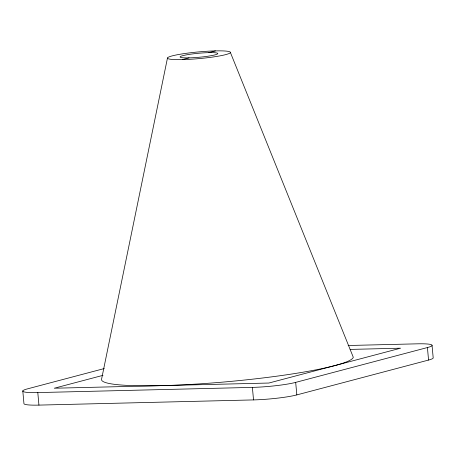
<?xml version="1.0" encoding="UTF-8"?>
<svg xmlns="http://www.w3.org/2000/svg" width="456" height="456" viewBox="0 0 456 456"><rect width="100%" height="100%" fill="white"/><g stroke="black" fill="none" stroke-linecap="round" stroke-linejoin="round"><path stroke-width="0.68" d="M167.483 57.992L101.574 379.17A126.415 13.435 -5.2 0 0 224.033 382.003A126.415 13.435 -5.2 0 0 353.286 357.253L230.411 52.514A31.607 3.357 -5.2 0 0 183.95 53.637A31.607 3.357 -5.2 0 0 182.48 59.605A31.607 3.357 -5.2 0 0 230.411 52.514M182.48 59.605L189.069 57.866A18.964 2.018 -5.2 0 0 217.825 53.608A18.964 2.018 -5.2 0 0 189.952 54.281A18.964 2.018 -5.2 0 0 189.069 57.866M208.831 52.639L215.414 50.895M104.287 368.551L27.44 388.877A31.607 3.357 -5.2 0 0 37.797 392.587L252.39 387.389A31.607 3.357 -5.2 0 0 295.682 382.385L427.42 347.546L428.56 360.063L296.822 394.907A31.607 3.357 -5.2 0 1 253.53 399.912L38.937 405.105A31.607 3.357 -5.2 0 1 23.94 403.486L22.8 390.969M102.982 375.345L54.264 388.227L268.858 383.034L400.596 348.19L350.145 349.416M348.139 345.505L417.063 343.835A31.607 3.357 -5.2 0 1 427.42 347.546M432.06 345.454L433.2 357.971A31.607 3.357 -5.2 0 1 428.56 360.063M295.682 382.385L296.822 394.907M252.39 387.389L253.53 399.912M37.797 392.587L38.937 405.105"/></g></svg>
